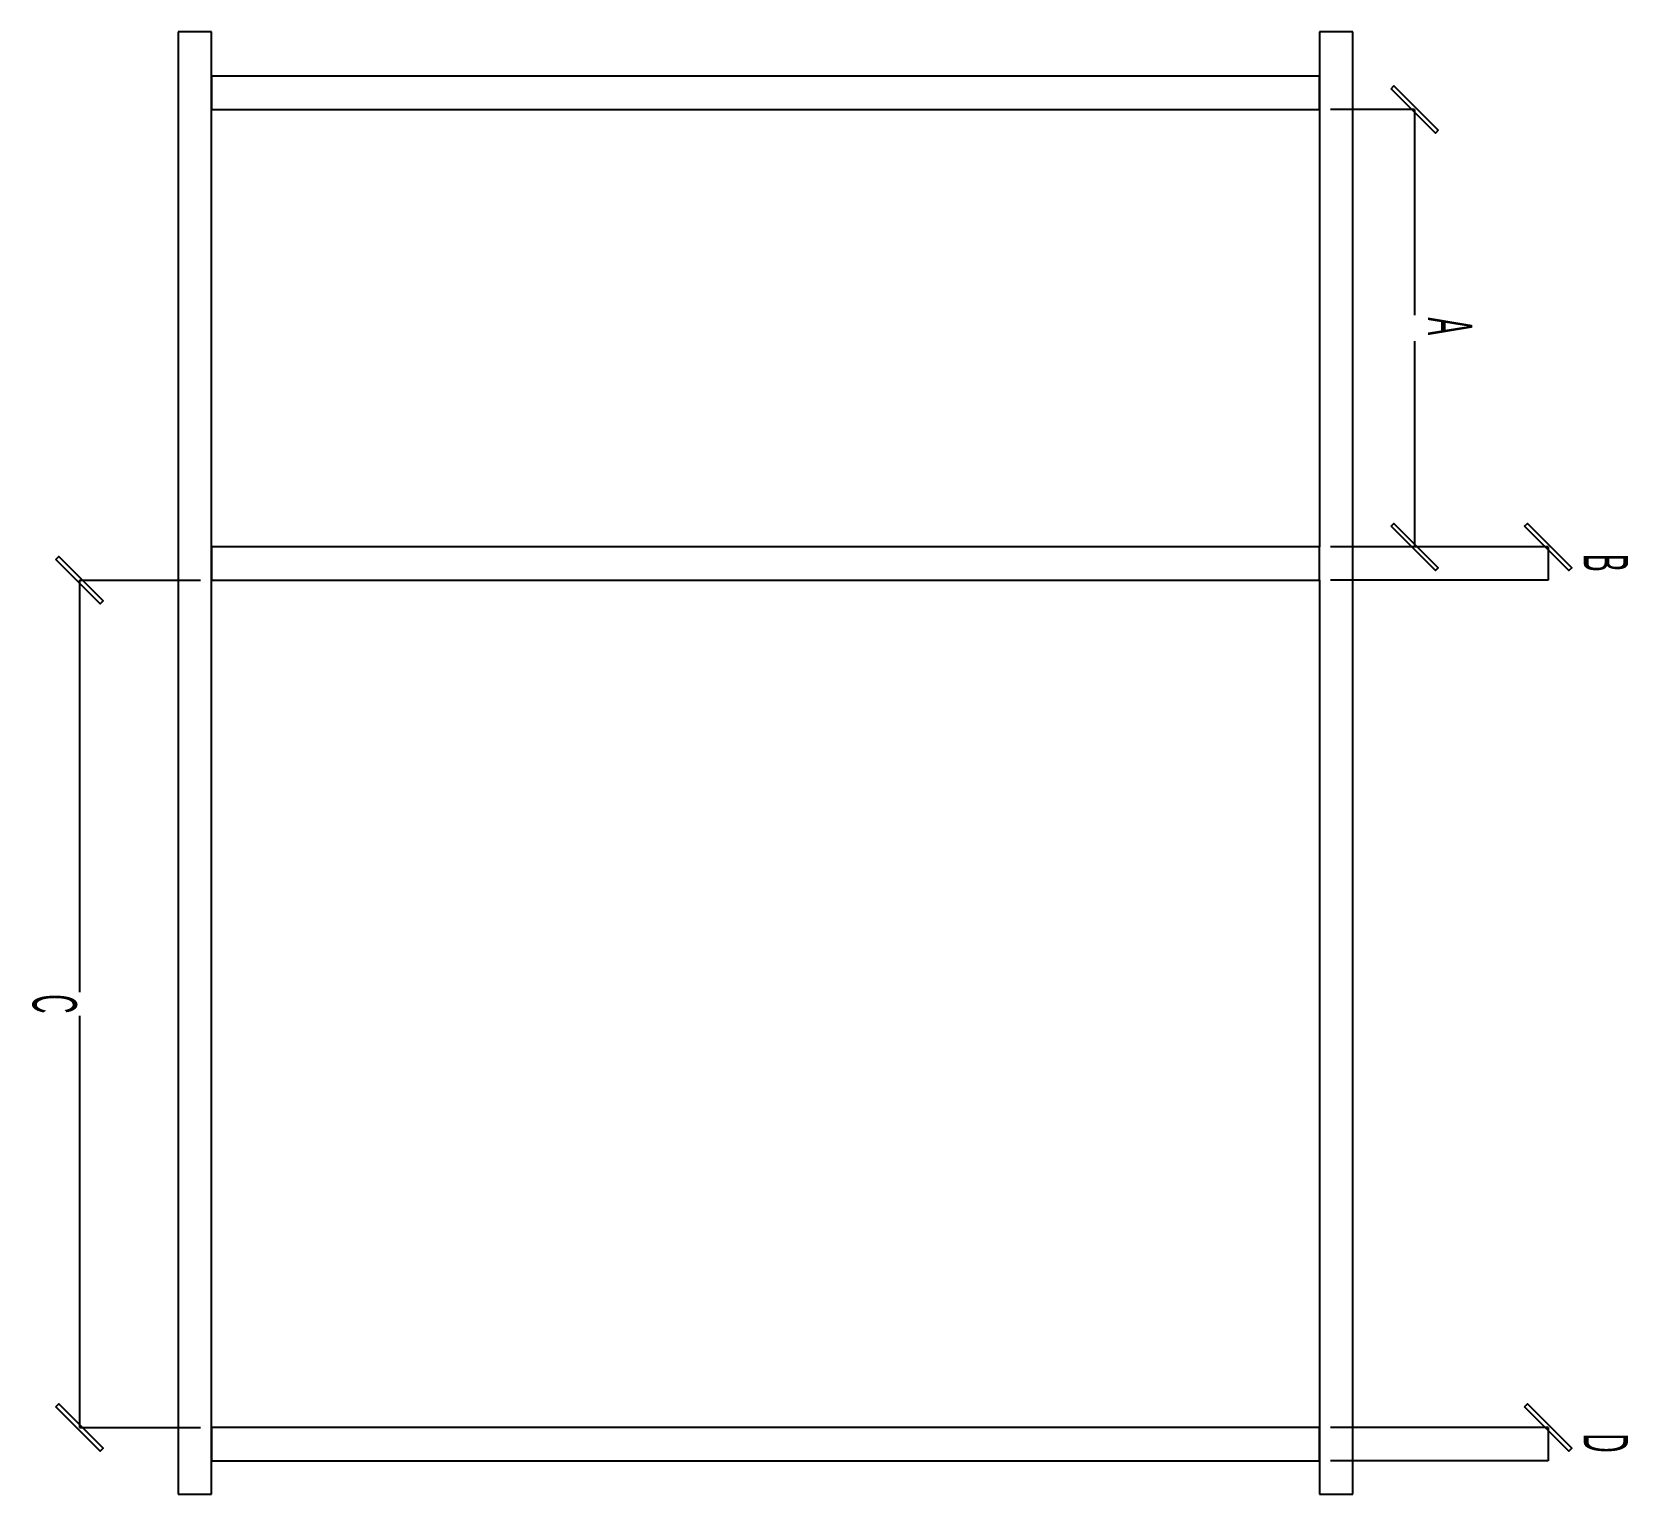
# Model space of a CAD drawing. Extents: x -17.7 to 18.3, y -14.9 to 18.1.
import ezdxf
from ezdxf.enums import TextEntityAlignment as Align

# ---------------------------------------------------------------- set-up
doc = ezdxf.new("R2010")
doc.units = 0
doc.layers.add('WMC2733B_Front', color=1, linetype='CONTINUOUS')

msp = doc.modelspace()

# ---------------------------------------------------------------- linework, layer by layer
at = {"layer": 'WMC2733B_Front', "color": 1}
for p, q in [((-13.689916, 18.076725), (-14.439915, 18.076725)), ((-14.439915, 18.076725), (-14.439915, -14.923273)), ((-13.689916, 17.076725), (-13.689916, 18.076725)), ((12.060085, 18.076725), (11.310085, 18.076725)), ((11.310085, 18.076725), (11.310085, 17.076725)), ((12.060085, -14.923273), (12.060085, 18.076725)), ((-13.689916, 17.076725), (-13.689916, 16.326725)), ((-13.689916, 16.326725), (-13.689916, 17.076725)), ((11.310085, 17.076725), (-13.689916, 17.076725)), ((11.310085, 16.326725), (11.310085, 17.076725)), ((11.310085, 17.076725), (11.310085, 16.326725)), ((-13.689916, 6.451729), (-13.689916, 16.326725)), ((-13.689916, 16.326725), (11.310085, 16.326725)), ((11.310085, 16.326725), (11.310081, 6.451729)), ((-13.689916, 5.701725), (-13.689916, 6.451729)), ((-13.689916, 6.451725), (-13.689916, 5.701725)), ((11.310085, 6.451725), (-13.689916, 6.451725)), ((11.310085, 5.701725), (11.310085, 6.451725)), ((-13.689916, 5.701725), (11.310085, 5.701725)), ((-13.689916, -13.423275), (-13.689916, 5.701725)), ((11.310085, 5.701725), (11.310085, -13.423275)), ((-13.689916, -13.423275), (-13.689916, -14.173275)), ((-13.689916, -14.173275), (-13.689916, -13.423275)), ((11.310085, -13.423275), (-13.689916, -13.423275)), ((11.310085, -14.173275), (11.310085, -13.423275)), ((11.310085, -13.423275), (11.310085, -14.173275)), ((-13.689916, -14.923273), (-13.689916, -14.173275)), ((-13.689916, -14.173275), (11.310085, -14.173275)), ((11.310085, -14.173275), (11.310085, -14.923273)), ((-14.439915, -14.923273), (-13.689916, -14.923273)), ((11.310085, -14.923273), (12.060085, -14.923273))]:
    msp.add_line(p, q, dxfattribs=at)
at = {"layer": 'WMC2733B_Front', "color": 2}
for p, q in [((13.456137, 16.326725), (11.560085, 16.326725)), ((13.456137, 16.326725), (13.456137, 11.684136)), ((13.456137, 11.094314), (13.456137, 6.451725)), ((13.456137, 6.451725), (11.560085, 6.451725)), ((16.471325, 6.451725), (11.560085, 6.451725)), ((16.471325, 6.451725), (16.471325, 5.701725)), ((-16.66668, 5.701725), (-13.939915, 5.701725)), ((-16.66668, 5.701725), (-16.66668, -3.593076)), ((16.471325, 5.701725), (11.560085, 5.701725)), ((-16.66668, -4.128474), (-16.66668, -13.423275)), ((-16.66668, -13.423275), (-13.939915, -13.423275)), ((16.471325, -13.423275), (11.560085, -13.423275)), ((16.471325, -13.423275), (16.471325, -14.173275)), ((16.471325, -14.173275), (11.560085, -14.173275))]:
    msp.add_line(p, q, dxfattribs=at)
for points in [[(12.922803, 16.793392), (12.98947, 16.860058), (13.98947, 15.860058), (13.922803, 15.793392)], [(12.922803, 6.918392), (12.98947, 6.985058), (13.98947, 5.985058), (13.922803, 5.918392)], [(15.937992, 6.918392), (16.004659, 6.985058), (17.004659, 5.985058), (16.937992, 5.918392)], [(-17.200013, 6.168392), (-17.133347, 6.235058), (-16.133347, 5.235058), (-16.200013, 5.168392)], [(-17.200013, -12.956608), (-17.133347, -12.889942), (-16.133347, -13.889942), (-16.200013, -13.956608)], [(15.937992, -12.956608), (16.004659, -12.889942), (17.004659, -13.889942), (16.937992, -13.956608)]]:
    msp.add_lwpolyline(points, close=True, dxfattribs=at)

# ---------------------------------------------------------------- texts
at = {"layer": 'WMC2733B_Front', "color": 2, "width": 0.45}
for s, p in [('A', (13.456137, 11.634136)), ('B', (16.971325, 6.294424)), ('C', (-18.027297, -3.643076)), ('D', (16.971325, -13.553364))]:
    msp.add_text(s, height=1, rotation=-90, dxfattribs=at).set_placement(p, align=Align.BOTTOM_LEFT)

doc.saveas('drawing.dxf')
